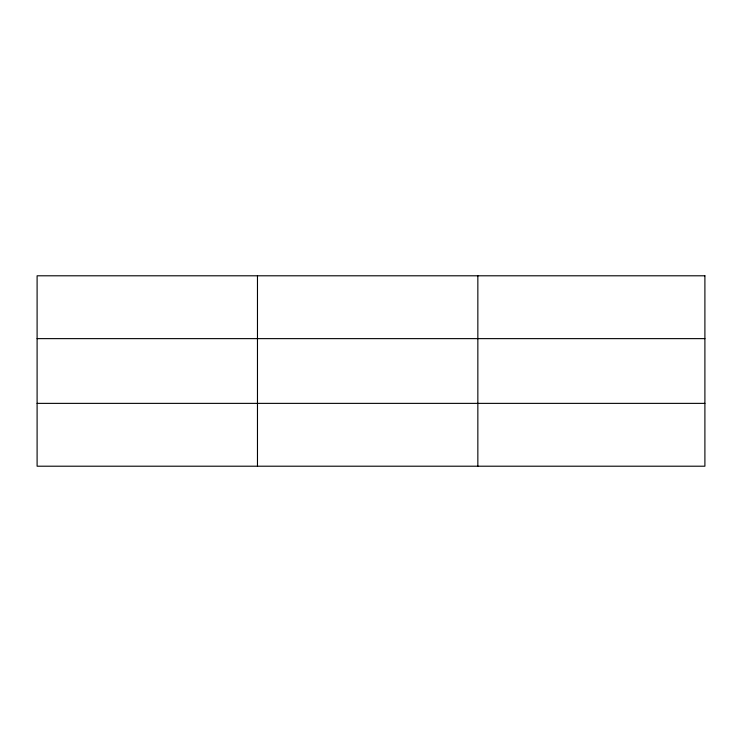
<?xml version="1.0" encoding="UTF-8"?>
<svg xmlns="http://www.w3.org/2000/svg" width="742" height="742" viewBox="0 0 742 742"><rect width="100%" height="100%" fill="white"/><g stroke="black" fill="none" stroke-linecap="round" stroke-linejoin="round"><path stroke-width="1.11" d="M257.474 275.792L257.474 466.208M477.848 275.792L477.848 466.208M37.1 338.63L704.9 338.63M37.1 403.37L704.9 403.37M704.9 275.792L704.9 466.208L37.1 466.208L37.1 275.792L704.9 275.792"/></g></svg>
